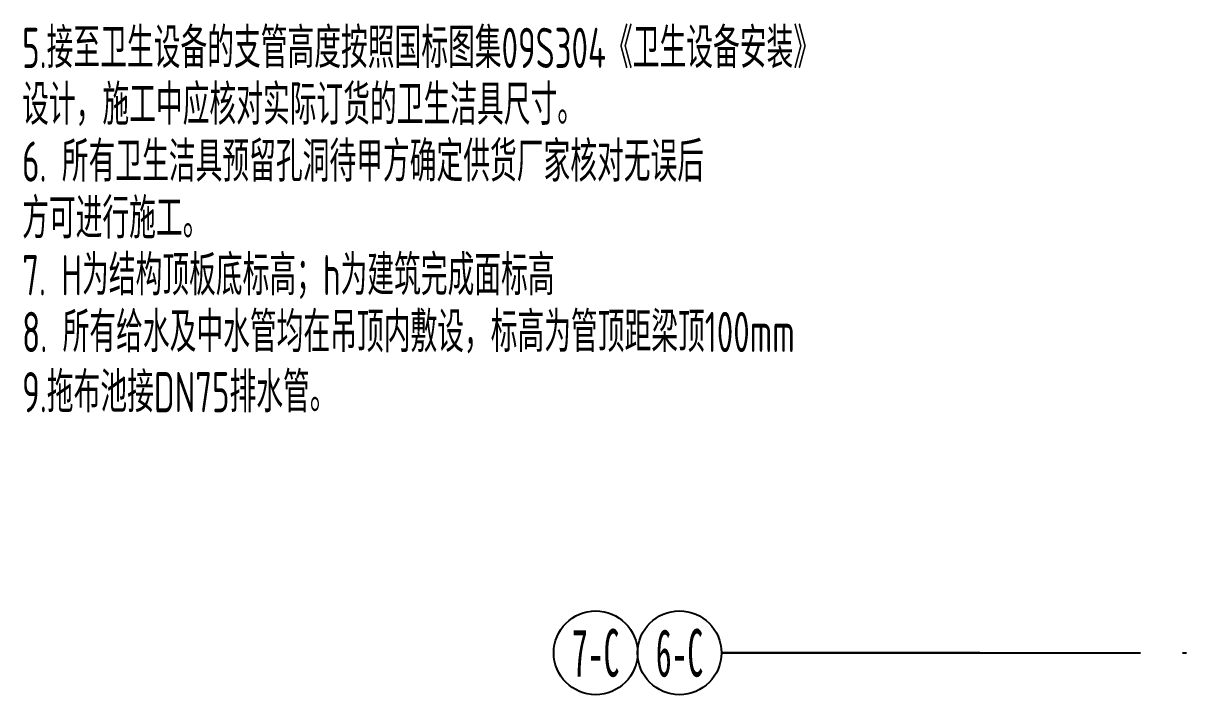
# Model space of a CAD drawing. Extents: x 31688 to 157843, y 203 to 96712.
# Drawn here: x 50444 to 56000, y 10485 to 13690 of the extents above; entities that cross this region are included whole.
import ezdxf
from ezdxf.enums import TextEntityAlignment as Align

# ---------------------------------------------------------------- set-up
doc = ezdxf.new("R2010")
doc.units = 0
doc.header["$LTSCALE"] = 1000
doc.header["$MEASUREMENT"] = 0
doc.linetypes.add('DOTE', pattern=[2.42, 2, -0.2, 0.02, -0.2])
for name, color, linetype in [('01-标注_轴线坐标', 132, 'Continuous'), ('A_AXIS-轴线', 9, 'DOTE'), ('P-标注', 7, 'Continuous')]:
    doc.layers.add(name, color=color, linetype=linetype)
doc.styles.add('_TCH_AXIS', font='STXIHEI.TTF')
doc.styles.add('TBHZ', font='ros1.shx', dxfattribs={"width": 0.9, "bigfont": 'jd.shx'})

msp = doc.modelspace()

# ---------------------------------------------------------------- linework, layer by layer
at = {"layer": '01-标注_轴线坐标'}
msp.add_line((55008.6, 10685.1), (53774.9, 10685.1), dxfattribs=at)
for centre in [(53174.9, 10685.1), (53574.9, 10685.1)]:
    msp.add_circle(centre, 200, dxfattribs=at)
at = {"layer": 'A_AXIS-轴线'}
msp.add_line((53774.9, 10685.1), (63287.3, 10685.2), dxfattribs=at)

# ---------------------------------------------------------------- texts
at = {"layer": '01-标注_轴线坐标', "color": 7, "style": '_TCH_AXIS', "width": 0.43967}
for s, p, p2 in [('7-C', (53061.8, 10572), (53288.1, 10572)), ('6-C', (53461.8, 10572), (53688.1, 10572))]:
    msp.add_text(s, height=226.27, dxfattribs=at).set_placement(p, p2, align=Align.FIT)
at = {"layer": 'P-标注', "style": 'TBHZ', "width": 0.7}
for s, p in [('5.接至卫生设备的支管高度按照国标图集09S304《卫生设备安装》', (50438.2, 13476.4)), ('设计，施工中应核对实际订货的卫生洁具尺寸。', (50438.2, 13205.2)), ('6. 所有卫生洁具预留孔洞待甲方确定供货厂家核对无误后', (50438.2, 12933.9)), ('方可进行施工。', (50438.2, 12662.7)), ('7. H为结构顶板底标高；h为建筑完成面标高', (50438.2, 12391.5)), ('8. 所有给水及中水管均在吊顶内敷设，标高为管顶距梁顶100mm', (50438.2, 12120.3)), ('9.拖布池接DN75排水管。', (50438.2, 11833.2))]:
    msp.add_text(s, height=192, dxfattribs=at).set_placement(p)

doc.saveas('drawing.dxf')
